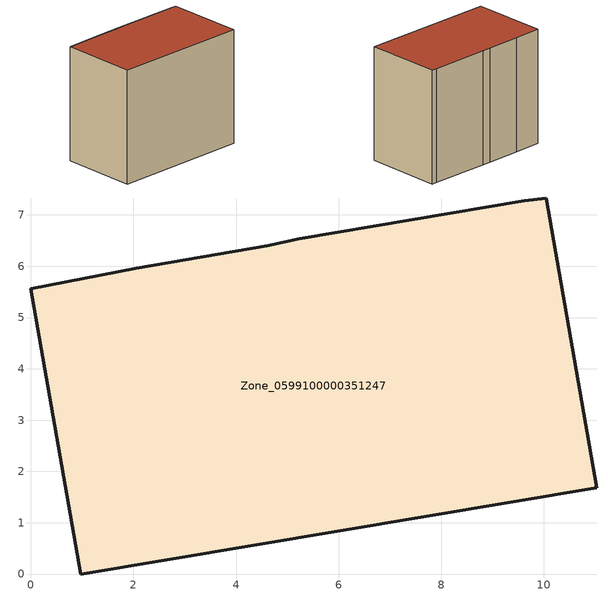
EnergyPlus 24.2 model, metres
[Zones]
Zone_0599100000351247
 floor ground (C_G): 4.61,6.4 5.23,6.54 9.62,7.27 10.04,7.33 11.03,1.68 0.97,0 0,5.57 2.05,5.96 z0
 wall outside (C_F): 5.23,6.54 4.61,6.4 2.05,5.96 0,5.57 0.97,0 11.03,1.68 10.04,7.33 9.62,7.27 5.23,6.54 z0:8.55
 roof outside (C_R): 11.03,1.68 10.04,7.33 9.62,7.27 5.23,6.54 4.61,6.4 2.05,5.96 0,5.57 0.97,0 z8.55
[BUILDING]
Pand.0599100000351247: North Axis=0; Terrain=City; Loads Convergence Tolerance Value=0.04; Temperature Convergence Tolerance Value=0.4; Solar Distribution=FullExterior; Maximum Number of Warmup Days=25; Minimum Number of Warmup Days=1
[Site:Location]
Rotterdam.The.Hague.AP_ZH_NLD Design_Conditions: Latitude=51.96; Longitude=4.45; Time Zone=1; Elevation=-4.5
[SITE:GROUNDTEMPERATURE:BUILDINGSURFACE]
18, 18, 18, 18, 18, 18, 18, 18, 18, 18, 18, 18
[MATERIAL] Thermal Absorptance=0.9; Solar Absorptance=0.7; Visible Absorptance=0.7
Name | Roughness | Thickness | Conductivity | Density | Specific Heat
G.TI.1992-2005 | MediumSmooth | 0.15 | 0.06 | 540 | 1210
F.TI.1992-2005 | Rough | 0.3 | 0.12 | 1920 | 840
R.TI.1992-2005 | MediumRough | 0.2 | 0.08 | 1500 | 1000
[CONSTRUCTION]
C_G: G.TI.1992-2005
C_F: F.TI.1992-2005
C_R: R.TI.1992-2005
[ZONE]
Zone_0599100000351247: Type=1; Multiplier=1; Ceiling Height=Autocalculate; Volume=Autocalculate; Floor Area=autocalculate; Part of Total Floor Area=Yes
[ZONEINFILTRATION:DESIGNFLOWRATE]
Infil_Zone_0599100000351247: Zone or ZoneList or Space or SpaceList=Zone_0599100000351247; Schedule=AlwaysOn; Design Flow Rate Calculation Method=Flow/Area; Flow Rate per Floor Area=0.0015; Constant Term Coefficient=1; Temperature Term Coefficient=0; Velocity Term Coefficient=0; Velocity Squared Term Coefficient=0
[HVACTEMPLATE:ZONE:IDEALLOADSAIRSYSTEM]
Zone_0599100000351247: Maximum Heating Supply Air Temperature=50; Minimum Cooling Supply Air Temperature=13; Maximum Heating Supply Air Humidity Ratio=0.0156; Minimum Cooling Supply Air Humidity Ratio=0.0077; Heating Limit=NoLimit; Cooling Limit=NoLimit; Dehumidification Control Type=ConstantSensibleHeatRatio; Cooling Sensible Heat Ratio=0.7; Dehumidification Setpoint=60; Humidification Control Type=None; Humidification Setpoint=30; Outdoor Air Method=None; Outdoor Air Flow Rate per Person=0.00944; Outdoor Air Flow Rate per Zone Floor Area=0; Outdoor Air Flow Rate per Zone=0; Demand Controlled Ventilation Type=None; Outdoor Air Economizer Type=NoEconomizer; Heat Recovery Type=None; Sensible Heat Recovery Effectiveness=0.7; Latent Heat Recovery Effectiveness=0.65
[ZONECONTROL:THERMOSTAT]
ThermostatControl_Zone_0599100000351247: Zone or ZoneList=Zone_0599100000351247; Control Type Schedule=DualSetpointControlType; Control 1=Thermostat_Zone_0599100000351247; Temperature Difference Between Cutout And Setpoint=0
[THERMOSTATSETPOINT:DUALSETPOINT]
Thermostat_Zone_0599100000351247: Heating Setpoint Temperature Schedule=HeatingSetpoint_Zone_0599100000351247; Cooling Setpoint Temperature Schedule=CoolingSetpoint_Zone_0599100000351247
[SCHEDULE:COMPACT]
HeatingSetpoint_Zone_0599100000351247: Through: 12/31, For: AllDays, Until: 24:00, 21
CoolingSetpoint_Zone_0599100000351247: Through: 12/31, For: AllDays, Until: 24:00, 24
DualSetpointControlType: Through: 12/31, For: AllDays, Until: 24:00, 4
AlwaysOn: Through: 12/31, For: AllDays, Until: 24:00, 1
